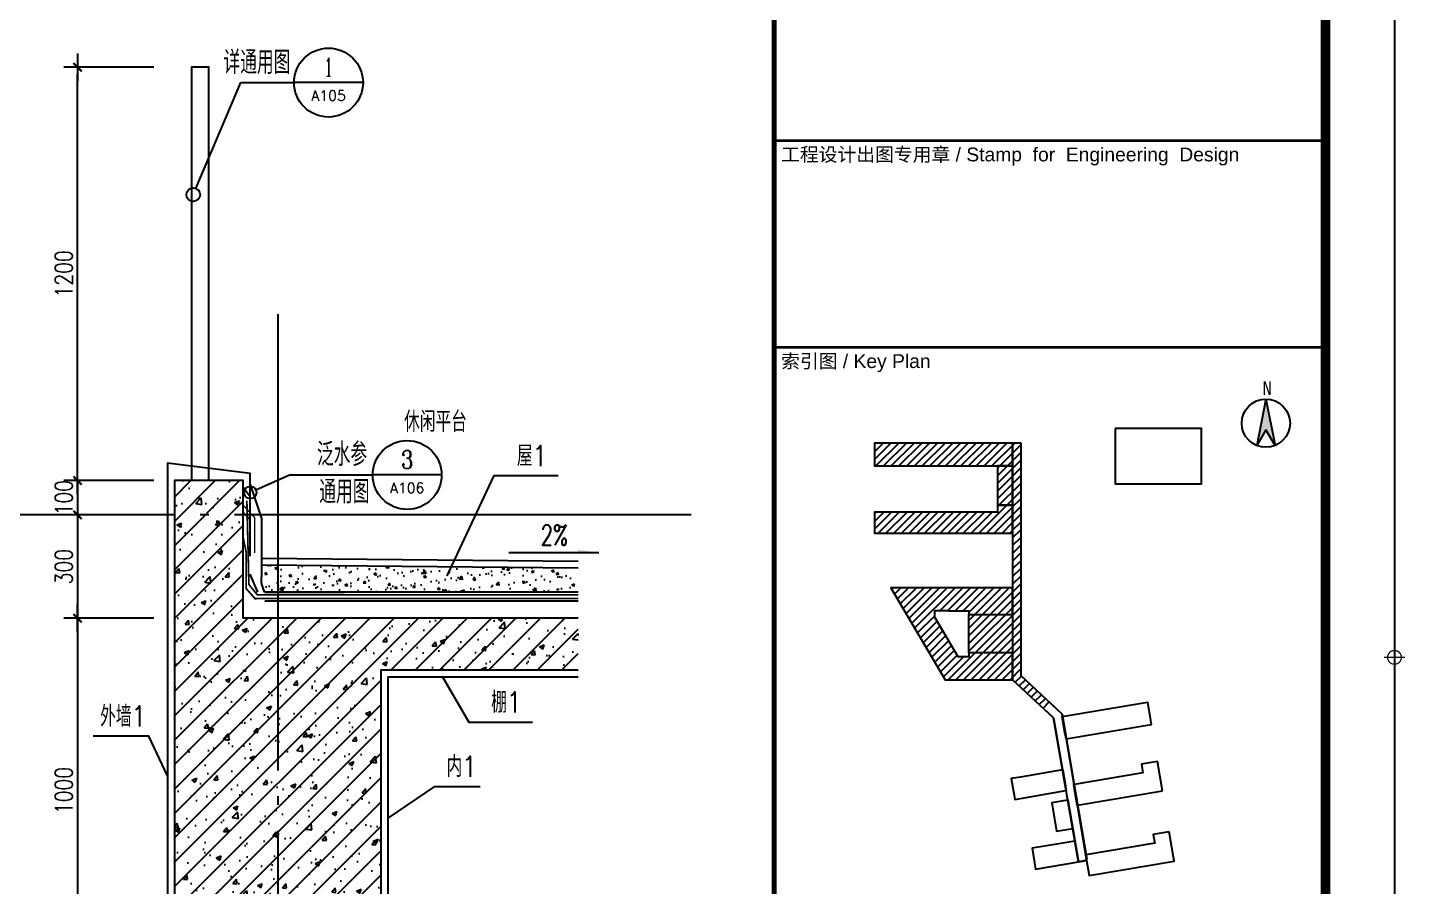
# Model space of a CAD drawing. Extents: x 447078 to 1776277, y 243534 to 519428.
# Drawn here: x 531848 to 535847, y 306214 to 308708 of the extents above; entities that cross this region are included whole.
import ezdxf
from ezdxf.enums import TextEntityAlignment as Align

# ---------------------------------------------------------------- set-up
doc = ezdxf.new("R2010")
doc.units = 0
doc.header["$LTSCALE"] = 1000
doc.header["$MEASUREMENT"] = 0
doc.linetypes.add('$2$CCDID0GLB00001', pattern=[30, 26.5, -1.5, 0.5, -1.5])
doc.linetypes.add('DASH', pattern=[0.35, 0.25, -0.1])
doc.layers.get('Defpoints').update_dxf_attribs({"color": 2, "lineweight": 15})
for name, color, linetype in [('$2$G-GRID', 1, '$2$CCDID0GLB00001'), ('A-HATH', 8, 'Continuous'), ('A-HRAL', 104, 'Continuous'), ('A-SURF', 6, 'Continuous'), ('A-WALL', 140, 'Continuous'), ('A-WALL-HATH', 8, 'Continuous'), ('COLUMN', 210, 'Continuous'), ('DIM_IDEN', 3, 'Continuous'), ('DIM_SYMB', 3, 'Continuous'), ('G-0-XREF', 2, 'Continuous'), ('PUB_DIM', 3, 'Continuous'), ('PUB_TEXT', 7, 'Continuous'), ('SURFACE', 6, 'Continuous'), ('Visible_line', 135, 'Continuous'), ('WALL', 130, 'Continuous'), ('图框CCDI_B0GA1+0.00$0$G-0-XREF', 2, 'Continuous'), ('图框CCDI_B0GA1+0.00$0$G-ANNO-NOTE', 21, 'Continuous'), ('图框CCDI_B0GA1+0.00$0$G-ANNO-TEXT', 33, 'Continuous'), ('图框CCDI_B0GA1+0.00$0$G-BORD', 3, 'Continuous'), ('图框CCDI_B0GA1+0.00$0$符号', 7, 'Continuous'), ('填充', 8, 'Continuous'), ('节点大样$0$ANNO-TEXT', 33, 'Continuous')]:
    doc.layers.add(name, color=color, linetype=linetype)
doc.styles.add('_TCH_DIM', font='SIMPLEX', dxfattribs={"bigfont": 'GBCBIG'})
doc.styles.add('_TCH_LABEL', font='COMPLEX', dxfattribs={"bigfont": 'GBCBIG'})
doc.styles.add('CCDI_T_G02', font='simplex.shx', dxfattribs={"width": 0.8, "bigfont": 'zjdz.shx'})
doc.styles.add('图框CCDI_B0GA1+0.00$0$CCDI_T0G_01', font='')
doc.styles.add('图框CCDI_B0GA1+0.00$0$CCDI_T_G01', font='arial.ttf')
doc.styles.add('节点大样$0$CCDI-TOG-02', font='simplex.shx', dxfattribs={"width": 0.8, "bigfont": 'zjdz.shx'})
doc.styles.get('图框CCDI_B0GA1+0.00$0$CCDI_T0G_01').set_extended_font_data('Arial')
doc.dimstyles.new('CCDI_DIMN_20$0', dxfattribs={"dimscale": 0.2, "dimtxt": 250, "dimasz": 100, "dimexe": 200, "dimexo": 300, "dimgap": 75, "dimtad": 1, "dimdec": 0, "dimzin": 0, "dimdsep": 46, "dimtxsty": 'CCDI_T_G02', "dimblk": 'TICK-3', "dimcen": 0, "dimclrd": 256, "dimclre": 256, "dimclrt": 7, "dimazin": 0, "dimtfac": 0.5, "dimtdec": 0, "dimtix": 1, "dimtmove": 2, "dimatfit": 0, "dimldrblk": 'TICK-arow', "dimfxl": 200, "dimtvp": 1, "dimtolj": 1, "dimtzin": 0, "dimlwd": -1, "dimlwe": -1, "dimarcsym": 0})

# ---------------------------------------------------------------- blocks, each defined once
blk = doc.blocks.new('TICK-3')
blk.add_line((2, 0), (-2, 0))
at = {"const_width": 0.3}
blk.add_lwpolyline([(0.6, 0.6), (-0.6, -0.6)], dxfattribs=at)
blk = doc.blocks.new('*D3588')
at = {"layer": 'Defpoints', "color": 0}
for p in [(532274.3, 307292.5), (531993.4, 306992.5), (532214.3, 306992.5)]:
    blk.add_point(p, dxfattribs=at)
at = {"layer": 'PUB_DIM'}
for p, q in [((532214.3, 307292.5), (531953.4, 307292.5)), ((531993.4, 307272.5), (531993.4, 307012.5)), ((532154.3, 306992.5), (531953.4, 306992.5))]:
    blk.add_line(p, q, dxfattribs=at)
at = {"layer": 'PUB_DIM', "xscale": 20, "yscale": 20, "zscale": 20}
for p, rotation in [((531993.4, 307292.5), 90), ((531993.4, 306992.5), 270)]:
    blk.add_blockref('TICK-3', p, dxfattribs=dict(at, rotation=rotation))
at = {"layer": 'PUB_DIM', "color": 7, "insert": (531953.4, 307142.5), "char_height": 50, "attachment_point": 5, "rotation": 90, "style": 'CCDI_T_G02'}
blk.add_mtext('\\A1;300', dxfattribs=at)
blk = doc.blocks.new('TICK-arow')
blk.add_line((-1, 0), (0, 0))
blk.add_lwpolyline([(0, 0, 0, 1, 0), (-3, 0, 0, 0, 0)], format="xyseb")
blk = doc.blocks.new('*D3589')
at = {"layer": 'Defpoints', "color": 0}
for p in [(532274.3, 306992.5), (531993.4, 305992.5), (532274.3, 305992.5)]:
    blk.add_point(p, dxfattribs=at)
at = {"layer": 'PUB_DIM'}
for p, q in [((532214.3, 306992.5), (531953.4, 306992.5)), ((531993.4, 306972.5), (531993.4, 306012.5)), ((532214.3, 305992.5), (531953.4, 305992.5))]:
    blk.add_line(p, q, dxfattribs=at)
at = {"layer": 'PUB_DIM', "xscale": 20, "yscale": 20, "zscale": 20}
for p, rotation in [((531993.4, 306992.5), 90), ((531993.4, 305992.5), 270)]:
    blk.add_blockref('TICK-3', p, dxfattribs=dict(at, rotation=rotation))
at = {"layer": 'PUB_DIM', "color": 7, "insert": (531953.4, 306492.5), "char_height": 50, "attachment_point": 5, "rotation": 90, "style": 'CCDI_T_G02'}
blk.add_mtext('\\A1;1000', dxfattribs=at)
blk = doc.blocks.new('*D3590')
at = {"layer": 'Defpoints', "color": 0}
for p in [(531993.4, 308592.5), (532274.3, 308592.5), (532274.3, 307392.5)]:
    blk.add_point(p, dxfattribs=at)
at = {"layer": 'PUB_DIM'}
for p, q in [((532214.3, 308592.5), (531953.4, 308592.5)), ((531993.4, 307412.5), (531993.4, 308572.5)), ((532214.3, 307392.5), (531953.4, 307392.5))]:
    blk.add_line(p, q, dxfattribs=at)
at = {"layer": 'PUB_DIM', "xscale": 20, "yscale": 20, "zscale": 20}
for p, rotation in [((531993.4, 308592.5), 90), ((531993.4, 307392.5), 270)]:
    blk.add_blockref('TICK-3', p, dxfattribs=dict(at, rotation=rotation))
at = {"layer": 'PUB_DIM', "color": 7, "insert": (531953.4, 307992.5), "char_height": 50, "attachment_point": 5, "rotation": 90, "style": 'CCDI_T_G02'}
blk.add_mtext('\\A1;1200', dxfattribs=at)
blk = doc.blocks.new('图框CCDI_B0GA1+0.00$0$A$C52F44C65')
at = {"layer": '图框CCDI_B0GA1+0.00$0$G-ANNO-NOTE', "color": 8, "elevation": 63}
blk.add_lwpolyline([(-3054, -1178), (-3054, -1981), (-1801, -1981), (-1801, -1222), (-1801, -1222), (-1801, -1222), (-1801, -1222), (-1801, -1178)], close=True, dxfattribs=at)
at = {"layer": '图框CCDI_B0GA1+0.00$0$G-ANNO-NOTE', "color": 8}
for points in [[(-5267, -1389), (-6417, -1389), (-6417, -1389), (-6417, -1389), (-6546, -1389), (-6546, -1659), (-6546, -1722), (-4760, -1722), (-4760, -1719), (-4540, -1719), (-4540, -1389), (-5267, -1389), (-5267, -1389)], [(-4417, -1389), (-4540, -1389), (-4540, -2696), (-4543, -2696), (-4543, -3490), (-4540, -3490), (-4540, -4825), (-3946, -5379), (-3819, -6134), (-3812, -6133), (-3772, -6372), (-3775, -6373), (-3765, -6435), (-3768, -6435), (-3745, -6569), (-3739, -6568), (-3587, -7469), (-3469, -7449), (-3472, -7430), (-3469, -7430), (-3479, -7367), (-3476, -7367), (-3598, -6646), (-3604, -6647), (-3644, -6408), (-3641, -6408), (-3652, -6346), (-3649, -6345), (-3760, -5687), (-3763, -5687), (-3774, -5625), (-3777, -5625), (-3822, -5358), (-3816, -5357), (-3821, -5323), (-4417, -4768)], [(-4760, -2293), (-4540, -2293), (-4540, -1719), (-4760, -1719)], [(-4540, -2293), (-4760, -2293), (-4760, -2390), (-6546, -2390), (-6546, -2453), (-6546, -2696), (-6417, -2696), (-6417, -2696), (-6417, -2696), (-4543, -2696), (-4543, -2696), (-4540, -2696)], [(-4540, -3490), (-6307, -3490), (-5520, -4825), (-4675, -4825), (-4540, -4825), (-4540, -4554), (-4540, -4435), (-5176, -4435), (-5176, -4491), (-5176, -4491), (-5176, -4491), (-5329, -4491), (-5663, -3924), (-5669, -3924), (-5669, -3820), (-5469, -3820), (-5469, -3824), (-5176, -3824), (-5176, -3824), (-5176, -3824), (-5176, -3880), (-4540, -3880), (-4540, -3761), (-4540, -3761)], [(-5176, -3880), (-4939, -3880), (-4939, -3880), (-4540, -3880), (-4540, -4435), (-4939, -4435), (-4939, -4435), (-5176, -4435)], [(-3774, -5625), (-3777, -5625), (-3822, -5358), (-2586, -5149), (-2540, -5417), (-2540, -5417), (-2530, -5479), (-3763, -5687)], [(-3812, -6133), (-3818, -6134), (-3818, -6134), (-4427, -6237), (-4561, -6260), (-4520, -6499), (-4510, -6561), (-3768, -6435), (-3768, -6435), (-3765, -6435), (-3775, -6373), (-3772, -6372)], [(-2368, -6438), (-2440, -6010), (-2673, -6049), (-2652, -6177), (-3649, -6345), (-3649, -6345), (-3652, -6346), (-3641, -6408), (-3644, -6408), (-3604, -6647), (-3598, -6646)], [(-3739, -6568), (-3745, -6569), (-3744, -6572), (-3971, -6610), (-3902, -7022), (-3669, -6983)], [(-3637, -7169), (-3870, -7209), (-3870, -7209), (-4259, -7272), (-4208, -7574), (-3587, -7469)], [(-2268, -7032), (-2501, -7071), (-2479, -7198), (-3479, -7367), (-3469, -7430), (-3472, -7430), (-3469, -7449), (-3469, -7449), (-3469, -7449), (-3431, -7669), (-2195, -7460)]]:
    blk.add_lwpolyline(points, close=True, dxfattribs=at)
blk.add_lwpolyline([(-4098, -5238), (-4012, -5145), (-3821, -5323), (-3466, -7429), (-3472, -7430), (-3469, -7449), (-3587, -7469), (-3946, -5379), (-4098, -5238)], dxfattribs=at)
blk = doc.blocks.new('图框CCDI_B0GA1+0.00$0$MidPoitent')
at = {"const_width": 0.18}
for points in [[(-1.5, 0), (1.5, 0)], [(0, -1.5), (0, 1.5)]]:
    blk.add_lwpolyline(points, dxfattribs=at)
blk.add_lwpolyline([(0, -1, 1), (0, 1, 1), (0, -1, 1)], format="xyb", dxfattribs=at)
blk = doc.blocks.new('图框CCDI_B0GA1+0.00$0$$plan$00002322')
at = {"layer": '图框CCDI_B0GA1+0.00$0$符号'}
blk.add_hatch(color=256, dxfattribs=at).paths.add_polyline_path([(0, 1000), (-382, -924), (0, -280), (382, -924)])
for p, q in [((0, 1000, 0), (-382, -924, 0)), ((0, 1000, 0), (382, -924, 0)), ((0, -280, 0), (-382, -924, 0)), ((382, -924, 0), (0, -280, 0))]:
    blk.add_line(p, q, dxfattribs=at)
blk.add_circle((0, 0, 0), 1000, dxfattribs=at)
blk = doc.blocks.new('图框CCDI_B0GA1+0.00')
at = {"layer": 'A-HATH', "ltscale": 5}
h = blk.add_hatch(dxfattribs=at)
h.set_pattern_fill('ANSI31', color=256, scale=50, style=0)
h.set_pattern_definition([(45, (2793710.37, 149868.35), (-56.1266008, 56.1266008), [])])
h.paths.add_polyline_path([(78560, 32811), (77833, 32811), (77833, 32811), (76683, 32811), (76554, 32811), (76554, 32541), (76554, 32478), (78340, 32478), (78340, 32481), (78560, 32481), (78560, 32481)])
h.paths.add_polyline_path([(78560, 32481), (78340, 32481), (78340, 31907), (78560, 31907)])
h.paths.add_polyline_path([(78340, 31907), (78340, 31810), (76554, 31810), (76554, 31747), (76554, 31504), (76683, 31504), (78557, 31504), (78557, 31504), (78558, 31907)])
h.paths.add_polyline_path([(78560, 30710), (76793, 30710), (77580, 29375), (78425, 29375), (78560, 29375), (78560, 29765), (77924, 29765), (77924, 29709), (77771, 29709), (77437, 30276), (77431, 30276), (77431, 30380), (77631, 30380), (77924, 30376), (77924, 30320), (78560, 30320)])
h.paths.add_polyline_path([(78560, 30320), (78161, 30320), (77924, 30320), (77924, 29765), (78161, 29765), (78560, 29765)], flags=17)
h.paths.add_polyline_path([(78683, 32811), (78683, 29432), (79088, 29055), (79002, 28962), (78560, 29375), (78560, 32811)])
at = {"layer": '图框CCDI_B0GA1+0.00$0$G-BORD'}
blk.add_lwpolyline([(0, 59400), (84100, 59400), (84100, 0), (0, 0)], close=True, dxfattribs=at)
at = {"layer": '图框CCDI_B0GA1+0.00$0$G-BORD', "const_width": 140}
blk.add_lwpolyline([(3300, 58400), (83100, 58400), (83100, 1000), (3300, 1000)], close=True, dxfattribs=at)
at = {"layer": '图框CCDI_B0GA1+0.00$0$G-BORD'}
for points, const_width in [([(75100, 1000), (75100, 58400)], 70), ([(75100, 37200), (83100, 37200)], 35), ([(75100, 34200), (83100, 34200)], 35)]:
    blk.add_lwpolyline(points, dxfattribs=dict(at, const_width=const_width))
at = {"layer": '图框CCDI_B0GA1+0.00$0$G-0-XREF', "ltscale": 5}
blk.add_blockref('图框CCDI_B0GA1+0.00$0$A$C52F44C65', (83100, 34200), dxfattribs=at)
at = {"layer": '图框CCDI_B0GA1+0.00$0$G-ANNO-TEXT', "xscale": 0.3499199999999991, "yscale": 0.3499199999999991, "zscale": 0.3499199999999991, "rotation": 5.149586347688501e-11}
blk.add_blockref('图框CCDI_B0GA1+0.00$0$$plan$00002322', (82234, 33099, 0), dxfattribs=at)
at = {"layer": '图框CCDI_B0GA1+0.00$0$G-BORD', "xscale": 100, "yscale": 100, "zscale": 100}
blk.add_blockref('图框CCDI_B0GA1+0.00$0$MidPoitent', (84100, 29700), dxfattribs=at)
blk.add_blockref('图框CCDI_B0GA1+0.00$0$MidPoitent', (84100, 29700), dxfattribs=at)
at = {"layer": '图框CCDI_B0GA1+0.00$0$G-ANNO-TEXT', "char_height": 200}
for s, insert, width, attachment_point, style in [('{\\fSimSun|b0|i0|c134|p54;工程设计出图专用章} / Stamp  for  Engineering  Design', (75200, 37100), 7900, 1, '图框CCDI_B0GA1+0.00$0$CCDI_T_G01'), ('{\\fSimSun|b0|i0|c134|p54;索引图} / Key Plan', (75200, 34100), 7900, 1, '图框CCDI_B0GA1+0.00$0$CCDI_T_G01'), ('\\pxl0.8335;{\\fSimHei|b0|i0|c134|p2;N}', (82018, 33508), 753.13, 7, '图框CCDI_B0GA1+0.00$0$CCDI_T0G_01')]:
    blk.add_mtext(s, dxfattribs=dict(at, insert=insert, width=width, attachment_point=attachment_point, style=style))
blk = doc.blocks.new('*D3672')
at = {"layer": 'Defpoints', "color": 0}
for p in [(532274.3, 307392.5), (531993.4, 307292.5), (532274.3, 307292.5)]:
    blk.add_point(p, dxfattribs=at)
at = {"layer": 'PUB_DIM'}
for p, q in [((531993.4, 307412.5), (531993.4, 307432.5)), ((532214.3, 307392.5), (531953.4, 307392.5)), ((531993.4, 307392.5), (531993.4, 307292.5)), ((532214.3, 307292.5), (531953.4, 307292.5)), ((531993.4, 307272.5), (531993.4, 307252.5))]:
    blk.add_line(p, q, dxfattribs=at)
at = {"layer": 'PUB_DIM', "xscale": 20, "yscale": 20, "zscale": 20}
for p, rotation in [((531993.4, 307392.5), 270), ((531993.4, 307292.5), 90)]:
    blk.add_blockref('TICK-3', p, dxfattribs=dict(at, rotation=rotation))
at = {"layer": 'PUB_DIM', "color": 7, "insert": (531953.4, 307342.5), "char_height": 50, "attachment_point": 5, "rotation": 90, "style": 'CCDI_T_G02'}
blk.add_mtext('\\A1;100', dxfattribs=at)

msp = doc.modelspace()

# ---------------------------------------------------------------- hatches: boundary and pattern name
at = {"layer": 'A-WALL-HATH'}
h = msp.add_hatch(dxfattribs=at)
h.set_pattern_fill('钢筋混凝土', color=256, scale=20)
h.set_pattern_definition([(45, (1074569.894, 325249.9), (-35.355339, 35.355339), []), (50, (1074569.89, 325249.9), (143.452037, -12.550427), [15, -165]), (355, (1074569.9, 325249.9), (-27.750267, 150.438427), [12, -132]), (100.4514, (1074581.85, 325248.86), (115.701876, 137.88791), [12.748038, -140.228422]), (46.1842, (1074569.9, 325289.9), (213.44821, -33.1038), [22.5, -247.5]), (96.6356, (1074587.68, 325287.14), (186.93254, 194.823574), [19.12206, -210.3426]), (351.1842, (1074569.9, 325289.9), (186.93239, 194.82372), [18, -198]), (21, (1074589.89, 325279.9), (119.38141, -80.523778), [15, -165]), (326, (1074589.9, 325279.9), (48.663066, 145.03001), [12, -132]), (71.4514, (1074599.84, 325273.19), (168.044526, 64.5061), [12.748038, -140.228422]), (37.5, (1074569.894, 325249.9), (2.431971, 66.578771), [0, -130.4, 0, -134, 0, -132.5]), (7.5, (1074569.894, 325249.9), (52.6139075, 78.882342), [0, -76.4, 0, -127.4, 0, -50.5]), (327.5, (1074525.294, 325249.9), (106.764487, -4.5109743), [0, -50, 0, -156, 0, -207]), (317.5, (1074505.29, 325249.9), (116.637234, 20.020996), [0, -65, 0, -103.6, 0, -147])])
h.paths.add_polyline_path([(532874.3, 305992.5), (532874.3, 306842.5), (533446.2, 306842.5), (533446.2, 306992.5), (532474.3, 306992.5), (532474.3, 307392.5), (532274.3, 307392.5), (532275.7, 305992.5)])
at = {"layer": 'DIM_SYMB'}
msp.add_hatch(color=256, dxfattribs=at).paths.add_polyline_path([(533505.6, 307183.5), (533445.6, 307183.5), (533445.6, 307191.5)])
at = {"layer": '填充'}
h = msp.add_hatch(dxfattribs=at)
h.set_pattern_fill('混凝土', color=256, scale=10, angle=360, style=0)
h.set_pattern_definition([(50, (-1177737.77, -491035.57), (71.7260183, -6.2752135), [7.5, -82.5]), (355, (-1177737.77, -491035.57), (-13.8751334, 75.2192134), [6, -66]), (100.4514, (-1177731.79, -491036.094), (57.8509382, 68.9439542), [6.374019, -70.1142112]), (46.1842, (-1177737.77, -491015.57), (106.724105, -16.5519014), [11.25, -123.75]), (96.6356, (-1177728.88, -491016.95), (93.4662706, 97.411787), [9.561029, -105.1713]), (351.1842, (-1177737.77, -491015.57), (93.4661945, 97.41186), [9, -99]), (21, (-1177727.77, -491020.57), (59.6907052, -40.261889), [7.5, -82.5]), (326, (-1177727.77, -491020.57), (24.3315332, 72.5150045), [6, -66]), (71.4514, (-1177722.796, -491023.926), (84.0222629, 32.2530497), [6.374019, -70.1142112]), (37.5, (-1177737.77, -491035.57), (1.21598553, 33.2893854), [0, -65.2, 0, -67, 0, -66.25]), (7.5, (-1177737.77, -491035.57), (26.30695374, 39.4411712), [0, -38.2, 0, -63.7, 0, -25.25]), (327.5, (-1177760.07, -491035.57), (53.3822436, -2.25548717), [0, -25, 0, -78, 0, -103.5]), (317.5, (-1177770.07, -491035.57), (58.3186169, 10.0104982), [0, -32.5, 0, -51.8, 0, -73.5])])
h.paths.add_polyline_path([(533446.2, 307069.1), (533446.2, 307137.9), (532536.3, 307146.5), (532536.3, 307069.3)])

# ---------------------------------------------------------------- linework, layer by layer
at = {"layer": '$2$G-GRID', "ltscale": 0.05}
msp.add_line((532574.3, 307875.8), (532574.3, 302054.4), dxfattribs=at)
msp.add_lwpolyline([(533773.9, 307292.5), (531548.6, 307292.5)], dxfattribs=at)
at = {"color": 8}
for p, q in [((532494.3, 307393.5), (532494.3, 307410.5)), ((532494.3, 307279.2, 0), (532474.2, 307299.9, 0))]:
    msp.add_line(p, q, dxfattribs=at)
at = {"const_width": 4, "elevation": 0}
msp.add_lwpolyline([(532507.3, 307181.7), (532507.3, 307284.7), (532474.7, 307320.1), (532474.7, 307356.9)], dxfattribs=at)
at = {"layer": 'A-HRAL'}
msp.add_lwpolyline([(532374.3, 307392.5), (532374.3, 308592.5), (532324.3, 308592.5), (532324.3, 307392.5)], dxfattribs=at)
at = {"layer": 'A-SURF'}
for points in [[(532494.3, 307292.5), (532494.3, 307412.5), (532254.3, 307442.5), (532254.3, 305972.5)], [(532494.3, 305972.5), (532894.3, 305972.5), (532894.3, 306822.5), (533446.2, 306822.5)]]:
    msp.add_lwpolyline(points, dxfattribs=at)
at = {"layer": 'A-WALL'}
msp.add_lwpolyline([(533446.2, 306992.5), (532474.3, 306992.5), (532474.3, 307392.5), (532274.3, 307392.5), (532274.3, 305992.5), (532874.3, 305992.5), (532874.3, 306842.5), (533446.2, 306842.5)], dxfattribs=at)
at = {"layer": 'COLUMN'}
msp.add_line((533446.2, 307042.6, 0), (532536.3, 307042.6, 0), dxfattribs=at)
at = {"layer": 'DIM_IDEN'}
for p, q in [((532336.7, 308240.6), (532467.6, 308547.9)), ((532467.6, 308547.9), (532621.7, 308547.9)), ((532821.7, 308547.9), (532621.7, 308547.9)), ((532511, 307365.4), (532608, 307408.7)), ((532608, 307408.7), (532849.8, 307408.7)), ((533049.8, 307408.7), (532849.8, 307408.7))]:
    msp.add_line(p, q, dxfattribs=at)
for centre, radius in [((532721.7, 308547.9), 100), ((532328.9, 308222.4), 19.8), ((532949.8, 307408.7), 100), ((532494.7, 307358.2), 17.8)]:
    msp.add_circle(centre, radius, dxfattribs=at)
at = {"layer": 'DIM_SYMB'}
msp.add_lwpolyline([(533244.7, 307183.5), (533505.6, 307183.5)], dxfattribs=at)
at = {"layer": 'SURFACE', "linetype": 'DASH', "ltscale": 0.3, "const_width": 5, "elevation": 0}
for points in [[(532536.3, 307061.2), (532515.2, 307060.6), (532490.5, 307090.9), (532484.7, 307334.1)], [(532482.5, 307185), (532474.2, 307225.9)], [(532536.3, 307050.2), (532508.5, 307049.6), (532482.5, 307078.9), (532482.5, 307185)], [(532536.3, 307061.2), (533446.2, 307060.9)], [(532536.3, 307050.1), (533446.2, 307049.9)]]:
    msp.add_lwpolyline(points, dxfattribs=at)
at = {"layer": 'Visible_line'}
for p, q in [((532494.3, 307172.5, 0), (532494.3, 307410.5, 0)), ((532494.3, 307380.9), (532527.2, 307282.5)), ((532527.2, 307282.5), (532527.2, 307114.9, 0)), ((533446.2, 307157.7, 0), (532527.2, 307166.2, 0)), ((532516.4, 307068.8, 0), (532494.6, 307121.1, 0)), ((533446.2, 307137.8, 0), (532527.2, 307146.6, 0)), ((532536.3, 307069.3, 0), (533446.2, 307069.1, 0))]:
    msp.add_line(p, q, dxfattribs=at)
msp.add_arc((532587.2, 307103.2, 0), 61.2, 168.9854, 213.6338, dxfattribs=at)
at = {"layer": 'WALL'}
for p, q in [((532494.7, 307344.8, 0), (532474.2, 307372.2, 0)), ((532494.7, 307302.4, 0), (532494.7, 307344.8, 0))]:
    msp.add_line(p, q, dxfattribs=at)
at = {"layer": '节点大样$0$ANNO-TEXT'}
for points in [[(533065.4, 307115.5), (533202.7, 307406.9), (533388.1, 307406.9)], [(533052.8, 306822.5), (533128.3, 306691.3), (533313.6, 306691.3)], [(532254.3, 306535.1), (532200, 306650.5), (532038.2, 306650.5)], [(532894.3, 306412), (533030, 306504.3), (533161.4, 306504.3)]]:
    msp.add_lwpolyline(points, dxfattribs=at)

# ---------------------------------------------------------------- block references
at = {"layer": 'G-0-XREF', "xscale": 0.2, "yscale": 0.2, "zscale": 0.2}
msp.add_blockref('图框CCDI_B0GA1+0.00', (518994.8, 300939.2), dxfattribs=at)

# ---------------------------------------------------------------- texts
at = {"layer": 'PUB_TEXT', "style": '_TCH_DIM'}
for s, p in [('详通用图', (532416.7, 308572.6)), ('泛水参', (532688, 307434.9)), ('通用图', (532694.7, 307325.9))]:
    msp.add_text(s, height=67.52, dxfattribs=at).set_placement(p)
at = {"layer": 'PUB_TEXT', "style": '_TCH_LABEL'}
for s, height, p, p2 in [('1', 53.5, (532710.2, 308566.2), (532733.2, 308566.2)), ('A105', 30.05, (532671.6, 308495.2), (532771.8, 308495.2)), ('3', 52.2, (532932.4, 307427.2), (532967.2, 307427.2)), ('A106', 30.05, (532899.7, 307356), (532999.8, 307356))]:
    msp.add_text(s, height=height, dxfattribs=at).set_placement(p, p2, align=Align.FIT)
at = {"layer": 'PUB_TEXT', "style": '_TCH_DIM', "width": 0.705882}
msp.add_text('2%', height=59.5, dxfattribs=at).set_placement((533337.1, 307204.5))
at = {"layer": '节点大样$0$ANNO-TEXT', "style": '节点大样$0$CCDI-TOG-02', "width": 0.8}
for s, p in [('休闲平台', (532940.8, 307533.3)), ('屋1', (533268.3, 307434.4, 0)), ('棚1', (533193.8, 306718.8, 0)), ('外墙1', (532058.9, 306678.1, 0)), ('内1', (533063.9, 306531.9, 0))]:
    msp.add_text(s, height=60, dxfattribs=at).set_placement(p)

# ---------------------------------------------------------------- dimensions: what is measured, and where the dimension line sits
at = {"layer": 'PUB_DIM'}
for base, p1, p2, picture, middle in [((531993.4, 308592.5), (532274.3, 307392.5), (532274.3, 308592.5), '*D3590', (531953.4, 307992.5)), ((531993.4, 307292.5), (532274.3, 307392.5), (532274.3, 307292.5), '*D3672', (531953.4, 307342.5)), ((531993.4, 306992.5), (532274.3, 307292.5), (532214.3, 306992.5), '*D3588', (531953.4, 307142.5)), ((531993.4, 305992.5), (532274.3, 306992.5), (532274.3, 305992.5), '*D3589', (531953.4, 306492.5))]:
    dim = msp.add_linear_dim(base=base, p1=p1, p2=p2, angle=90, dimstyle='CCDI_DIMN_20$0', dxfattribs=at)
    dim.commit()
    dim.dimension.update_dxf_attribs({"geometry": picture, "text_midpoint": middle})

doc.saveas('drawing.dxf')
